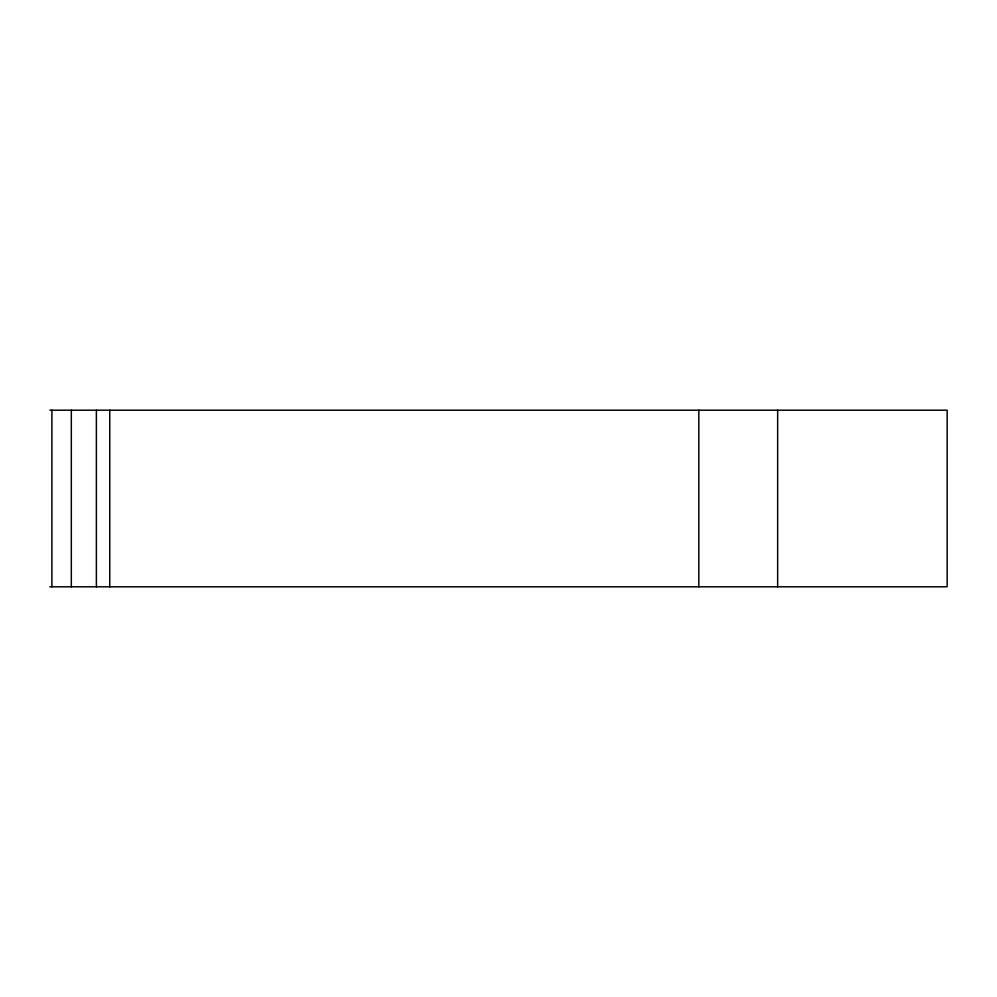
<?xml version="1.0" encoding="UTF-8"?>
<svg xmlns="http://www.w3.org/2000/svg" width="997" height="997" viewBox="0 0 997 997"><rect width="100%" height="100%" fill="white"/><g stroke="black" fill="none" stroke-linecap="round" stroke-linejoin="round"><path stroke-width="1.5" d="M51.894 586.797L51.894 410.203M71.323 586.797L71.323 410.203M96.373 586.797L96.373 410.203M109.757 586.797L109.757 410.203M698.835 586.797L698.835 410.203M777.66 586.797L777.66 410.203M49.85 410.203L947.15 410.203L947.15 586.797L49.85 586.797"/></g></svg>
